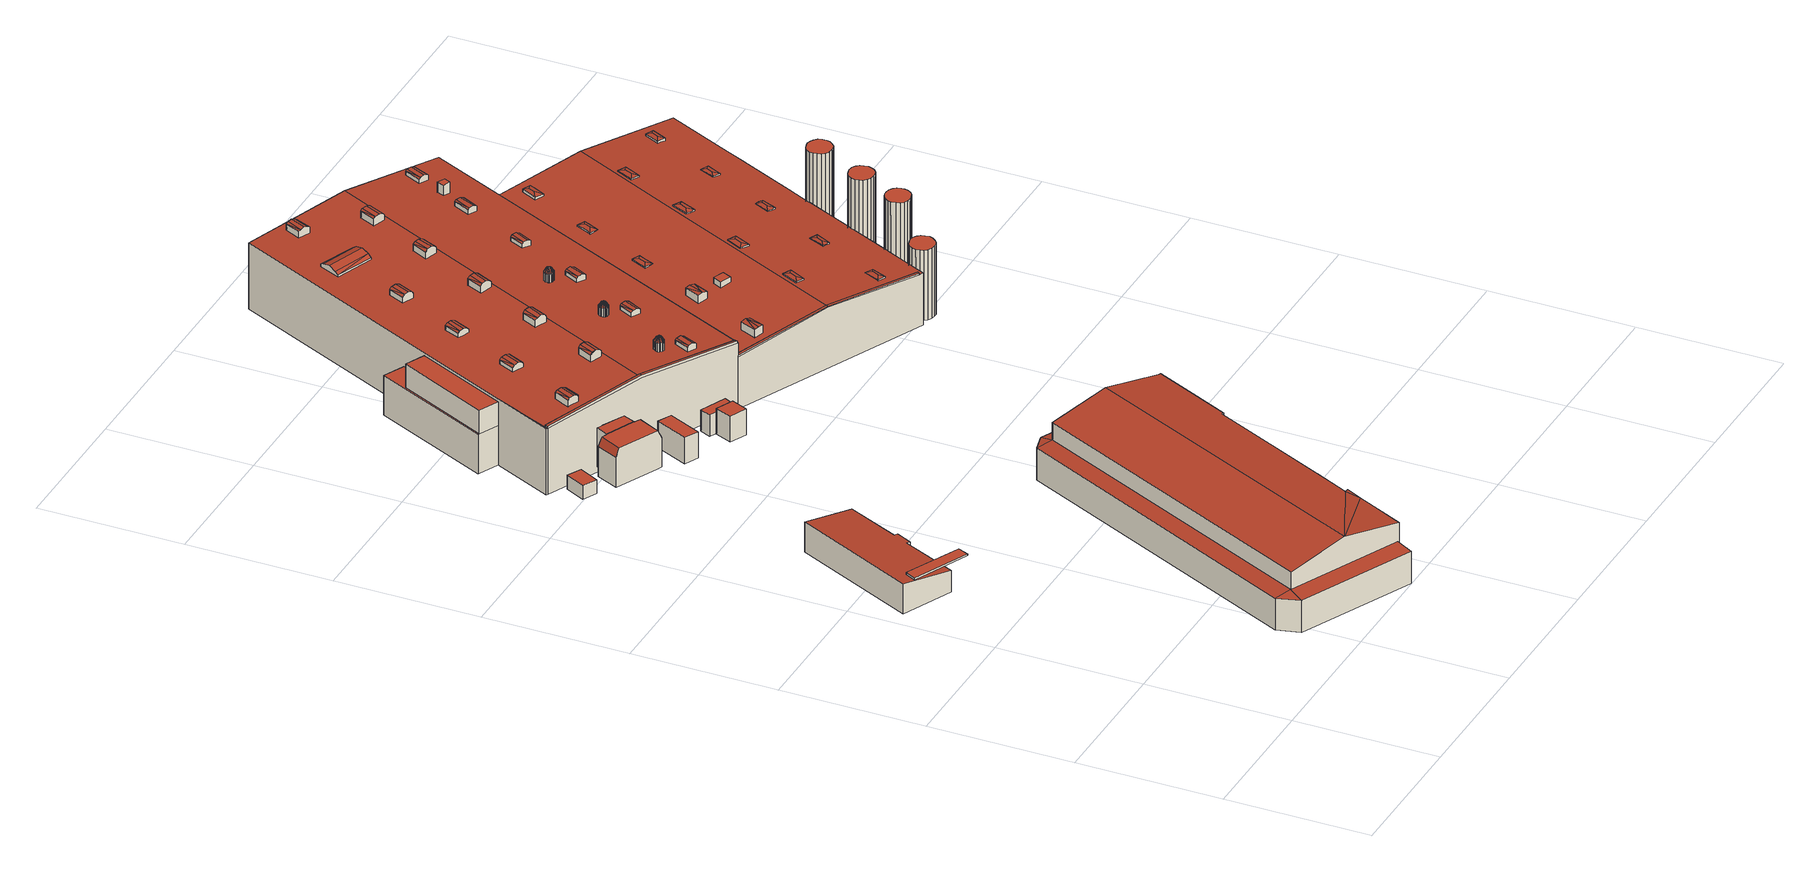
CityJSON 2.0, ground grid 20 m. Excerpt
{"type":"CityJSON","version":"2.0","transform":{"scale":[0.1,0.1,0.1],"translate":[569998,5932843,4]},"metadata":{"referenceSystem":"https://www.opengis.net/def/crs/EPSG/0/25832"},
"CityObjects":{
"building1":{"type":"Building","attributes":{"Grundfläche 2D":"144.706450","Grundhöhe NN":"5.446"},"children":["building1-1"],"geometry":[{"type":"Solid","lod":"3","boundaries":[[[[0,1,2,3,4,5,6,7,8]],[[9,10,3,2]],[[10,11,4,3]],[[11,12,5,4]],[[12,13,6,5]],[[13,14,7,6]],[[14,15,8,7]],[[15,16,0,8]],[[16,17,9,2,1,0]],[[11,10,9,17,16,15,14,13,12]]]],"semantics":{"surfaces":[{"type":"RoofSurface"},{"type":"WallSurface"},{"type":"GroundSurface"}],"values":[[0,1,1,1,1,1,1,1,1,2]]}}]},
"building1-1":{"type":"BuildingInstallation","parents":["building1"],"geometry":[{"type":"MultiSurface","lod":"3","boundaries":[[[18,19,20,21]],[[19,18,22,23]],[[20,19,23,24]],[[21,20,24,25]],[[18,21,25,22]],[[23,22,25,24]]],"semantics":{"surfaces":[{"type":"RoofSurface"},{"type":"WallSurface"},{"type":"OuterCeilingSurface"}],"values":[0,1,1,1,1,2]}}]},
"building2":{"type":"Building","attributes":{"Grundfläche 2D":"6.465278","Grundhöhe NN":"5.590"},"geometry":[{"type":"Solid","lod":"3","boundaries":[[[[26,27,28,29]],[[30,31,29,28]],[[31,32,26,29]],[[32,33,27,26]],[[33,30,28,27]],[[33,32,31,30]]]],"semantics":{"surfaces":[{"type":"RoofSurface"},{"type":"WallSurface"},{"type":"GroundSurface"}],"values":[[0,1,1,1,1,2]]}}]},
"building3":{"type":"Building","attributes":{"Grundfläche 2D":"966.899813","Grundhöhe NN":"4.862"},"geometry":[{"type":"Solid","lod":"3","boundaries":[[[[34,35,36,37]],[[38,36,35]],[[39,40,41]],[[41,40,38,35]],[[41,42,43,44,39]],[[45,46,47]],[[46,48,47]],[[49,50,45,47,51,52,53,54,55,56]],[[50,57,58,59,45]],[[60,46,45]],[[44,43,61,62]],[[39,44,62,63]],[[40,39,63,64]],[[38,40,64,65]],[[36,38,65,66]],[[37,36,66,67]],[[34,37,67,68]],[[69,70,53,52,51,47,71,72]],[[54,53,70,73]],[[56,55,54,73,74]],[[41,57,50,49,56,74,61,43,42]],[[57,41,35,58]],[[75,60,45,59,58,35,34,68]],[[76,48,46,60,75,77]],[[47,48,76,71]],[[72,71,76,77,75,68,67,66,65,64,63,62,61,74,73,70,69]]]],"semantics":{"surfaces":[{"type":"RoofSurface"},{"type":"WallSurface"},{"type":"GroundSurface"}],"values":[[0,0,0,0,0,0,0,0,0,0,1,1,1,1,1,1,1,1,1,1,1,1,1,1,1,2]]}}]},
"building4":{"type":"Building","attributes":{"Grundfläche 2D":"32.716103","Grundhöhe NN":"5.560"},"geometry":[{"type":"Solid","lod":"3","boundaries":[[[[78,79,80,81,82,83]],[[84,85,83,82]],[[78,86,87,79]],[[88,89,90,91]],[[82,81,92,93,84]],[[94,95,96,80,79,87]],[[85,84,93,97]],[[98,86,78,83,85,97,99]],[[87,86,98,94]],[[90,100,92,81,91]],[[91,81,80,88]],[[88,80,96,101,89]],[[90,89,101,100]],[[99,97,93,92,100,101,96,95,94,98]]]],"semantics":{"surfaces":[{"type":"RoofSurface"},{"type":"WallSurface"},{"type":"GroundSurface"}],"values":[[0,0,0,0,1,1,1,1,1,1,1,1,1,2]]}}]},
"building5":{"type":"Building","attributes":{"Grundfläche 2D":"10.598855","Grundhöhe NN":"4.778"},"geometry":[{"type":"Solid","lod":"3","boundaries":[[[[102,103,104,105]],[[106,107,105,104]],[[107,108,102,105]],[[108,109,103,102]],[[109,106,104,103]],[[109,108,107,106]]]],"semantics":{"surfaces":[{"type":"RoofSurface"},{"type":"WallSurface"},{"type":"GroundSurface"}],"values":[[0,1,1,1,1,2]]}}]},
"building6":{"type":"Building","attributes":{"Grundfläche 2D":"6.517908","Grundhöhe NN":"4.778"},"geometry":[{"type":"Solid","lod":"3","boundaries":[[[[110,111,112,113]],[[114,115,113,112]],[[115,116,110,113]],[[116,117,111,110]],[[117,114,112,111]],[[117,116,115,114]]]],"semantics":{"surfaces":[{"type":"RoofSurface"},{"type":"WallSurface"},{"type":"GroundSurface"}],"values":[[0,1,1,1,1,2]]}}]},
"building7":{"type":"Building","attributes":{"Grundfläche 2D":"6.485356","Grundhöhe NN":"4.778"},"geometry":[{"type":"Solid","lod":"3","boundaries":[[[[118,119,120,121]],[[119,118,122,123]],[[120,119,123,124]],[[121,120,124,125]],[[118,121,125,122]],[[123,122,125,124]]]],"semantics":{"surfaces":[{"type":"RoofSurface"},{"type":"WallSurface"},{"type":"GroundSurface"}],"values":[[0,1,1,1,1,2]]}}]},
"building8":{"type":"Building","attributes":{"Grundfläche 2D":"3225.415927","Grundhöhe NN":"4.778"},"children":["building8-1","building8-2","building8-3","building8-4","building8-5","building8-6","building8-7","building8-8","building8-9","building8-10","building8-11","building8-12","building8-13","building8-14","building8-15","building8-16","building8-17","building8-18","building8-19","building8-20","building8-21","building8-22","building8-23","building8-24","building8-25","building8-26","building8-27","building8-28","building8-29","building8-30","building8-31","building8-32","building8-33","building8-34","building8-35"],"geometry":[{"type":"Solid","lod":"3","boundaries":[[[[126,127,128,129]],[[130,126,129,131]],[[132,133,134,135,136,137,138,139,140,141,142,143,144,145,146,147,148,149,150,151,152,153,154,155,156]],[[140,139,157,158,141]],[[159,160,161,162,163,164]],[[165,166,162,161]],[[167,168,169]],[[170,169,168]],[[171,172,173,174]],[[169,170,173,172]],[[171,174,175]],[[171,175,176]],[[177,178,179]],[[180,181,179,178]],[[182,183,184,180,178,185,186]],[[187,188,189]],[[182,190,189,188,191,192,193,180,184,183],[194,195,196,197]],[[198,199,200,201]],[[202,203,204,205,206,207]],[[208,209,210,211,212,213,214,215,216,217,218,219,220,221,222,223,224,225,226,227,228]],[[229,230,231,232,233,234,235,236,237,238,239,240,241,242,243,244,245,246,247,248]],[[249,250,251,252,253,254,255,256,257,258,259,260,261,262,263,264,265,266,267,268]],[[269,270,271,272,273,274,275,276,277,278,279,280,281,282,283,284,285,286,287,288,289]],[[129,128,142,141,158,131]],[[290,291,143,127,126,130]],[[143,142,128,127]],[[191,188,159,164]],[[161,160,159,188,292,179,165]],[[179,181,166,165]],[[193,192,191,164,163,162,166,181,180]],[[173,170,168,197,196,175,174]],[[196,195,176,175]],[[167,169,172,171,176,195,194]],[[194,197,168,167]],[[206,205,201,200]],[[198,201,205,204]],[[204,293,199,198]],[[144,143,291,290,294,295]],[[145,144,295,296]],[[297,298,149,148,147,299]],[[152,151,300,301]],[[302,156,155,154,303,304]],[[305,306,307,308,309,310,138,137,136,135,134,133]],[[139,138,310,311]],[[157,139,311,312]],[[209,208,154,153]],[[228,313,303,154,208]],[[152,301,314,210,209,153]],[[211,210,314,315]],[[212,211,315,316]],[[213,212,316,317]],[[214,213,317,318]],[[215,214,318,319]],[[216,215,319,320]],[[217,216,320,321]],[[218,217,321,322]],[[219,218,322,323]],[[220,219,323,324]],[[221,220,324,325]],[[222,221,325,326]],[[223,222,326,327]],[[224,223,327,328]],[[329,226,225,224,328,330]],[[227,226,329,331]],[[228,227,331,313]],[[147,146,233,232,332,299]],[[232,231,333,332]],[[145,296,334,234,233,146]],[[235,234,334,335]],[[236,235,335,336]],[[237,236,336,337]],[[238,237,337,338]],[[239,238,338,339]],[[240,239,339,340]],[[241,240,340,341]],[[242,241,341,342]],[[243,242,342,343]],[[244,243,343,344]],[[245,244,344,345]],[[246,245,345,346]],[[247,246,346,347]],[[248,247,347,348]],[[229,248,348,349]],[[230,229,349,350]],[[231,230,350,333]],[[188,187,351,352]],[[294,290,130,177,179,292,188,352,353]],[[158,157,312,354,186,185,178,177,130,131]],[[190,182,186,354,355]],[[207,206,200,199,293,356,351,187,189,190,355,357]],[[257,256,358,300,151,150]],[[256,255,359,358]],[[149,298,360,258,257,150]],[[259,258,360,361]],[[260,259,361,362]],[[261,260,362,363]],[[262,261,363,364]],[[263,262,364,365]],[[264,263,365,366]],[[265,264,366,367]],[[266,265,367,368]],[[267,266,368,369]],[[268,267,369,370]],[[249,268,370,371]],[[250,249,371,372]],[[251,250,372,373]],[[252,251,373,374]],[[253,252,374,375]],[[254,253,375,376]],[[255,254,376,359]],[[270,269,377,305,133,132]],[[269,289,378,377]],[[156,302,379,271,270,132]],[[272,271,379,380]],[[273,272,380,381]],[[274,273,381,382]],[[383,276,275,274,382,384]],[[277,276,383,385]],[[278,277,385,386]],[[279,278,386,387]],[[280,279,387,388]],[[281,280,388,389]],[[282,281,389,390]],[[283,282,390,391]],[[284,283,391,392]],[[285,284,392,393]],[[286,285,393,394]],[[287,286,394,395]],[[288,287,395,396]],[[289,288,396,378]],[[202,207,357,397]],[[203,202,397,398]],[[356,293,204,203,398,399]],[[354,312,311,310,309,308,307,306,305,377,378,396,395,394,393,392,391,390,389,388,387,386,385,383,384,382,381,380,379,302,304,303,313,331,329,330,328,327,326,325,324,323,322,321,320,319,318,317,316,315,314,301,300,358,359,376,375,374,373,372,371,370,369,368,367,366,365,364,363,362,361,360,298,297,299,332,333,350,349,348,347,346,345,344,343,342,341,340,339,338,337,336,335,334,296,295,294,353,352,351,356,399,398,397,357,355]]]],"semantics":{"surfaces":[{"type":"RoofSurface"},{"type":"WallSurface"},{"type":"GroundSurface"}],"values":[[0,0,0,0,0,0,0,0,0,0,0,0,0,0,0,0,0,0,0,0,0,0,0,1,1,1,1,1,1,1,1,1,1,1,1,1,1,1,1,1,1,1,1,1,1,1,1,1,1,1,1,1,1,1,1,1,1,1,1,1,1,1,1,1,1,1,1,1,1,1,1,1,1,1,1,1,1,1,1,1,1,1,1,1,1,1,1,1,1,1,1,1,1,1,1,1,1,1,1,1,1,1,1,1,1,1,1,1,1,1,1,1,1,1,1,1,1,1,1,1,1,1,1,1,1,1,1,1,1,1,1,1,1,2]]}}]},
"building8-1":{"type":"BuildingInstallation","parents":["building8"],"geometry":[{"type":"MultiSurface","lod":"3","boundaries":[[[400,401,402,403]],[[400,403,404]],[[405,402,401]],[[405,404,403,402]],[[406,407,401,400]],[[407,408,405,401]],[[408,409,404,405]],[[409,406,400,404]]],"semantics":{"surfaces":[{"type":"RoofSurface"},{"type":"WallSurface"}],"values":[0,0,0,0,1,1,1,1]}}]},
"building8-2":{"type":"BuildingInstallation","parents":["building8"],"geometry":[{"type":"MultiSurface","lod":"3","boundaries":[[[410,411,412]],[[413,411,410]],[[414,410,415]],[[413,410,414]],[[416,417,412,411]],[[412,417,418,415,410]],[[418,419,414,415]],[[414,419,416,411,413]]],"semantics":{"surfaces":[{"type":"RoofSurface"},{"type":"WallSurface"}],"values":[0,0,0,0,1,1,1,1]}}]},
"building8-3":{"type":"BuildingInstallation","parents":["building8"],"geometry":[{"type":"MultiSurface","lod":"3","boundaries":[[[420,421,422,423]],[[421,424,425,422]],[[426,425,424]],[[426,423,422,425]],[[427,428,424,421]],[[428,429,426,424]],[[429,430,423,426]],[[430,431,427,421,420,423]]],"semantics":{"surfaces":[{"type":"RoofSurface"},{"type":"WallSurface"}],"values":[0,0,0,0,1,1,1,1]}}]},
"building8-4":{"type":"BuildingInstallation","parents":["building8"],"geometry":[{"type":"MultiSurface","lod":"3","boundaries":[[[432,433,434,435]],[[435,434,436,437]],[[432,435,437,438]],[[438,439,433,432]],[[439,436,434,433]]],"semantics":{"surfaces":[{"type":"RoofSurface"},{"type":"WallSurface"}],"values":[0,1,1,1,1]}}]},
"building8-5":{"type":"BuildingInstallation","parents":["building8"],"geometry":[{"type":"MultiSurface","lod":"3","boundaries":[[[440,441,442]],[[443,444,445,446,441,440]],[[447,446,445]],[[448,442,441,446,447]],[[449,450,440,442]],[[451,452,445,444,443,440,450,453]],[[452,454,447,445]],[[447,454,449,442,448]]],"semantics":{"surfaces":[{"type":"RoofSurface"},{"type":"WallSurface"}],"values":[0,0,0,0,1,1,1,1]}}]},
"building8-6":{"type":"BuildingInstallation","parents":["building8"],"geometry":[{"type":"MultiSurface","lod":"3","boundaries":[[[455,456,457,458]],[[455,458,459]],[[460,461,457,456]],[[461,459,458,457]],[[462,463,456,455]],[[463,464,465,461,460,456]],[[466,459,461,465]],[[466,462,455,459]]],"semantics":{"surfaces":[{"type":"RoofSurface"},{"type":"WallSurface"}],"values":[0,0,0,0,1,1,1,1]}}]},
"building8-7":{"type":"BuildingInstallation","parents":["building8"],"geometry":[{"type":"MultiSurface","lod":"3","boundaries":[[[467,468,469]],[[470,471,469,472]],[[473,470,472,474]],[[469,471,467]],[[469,468,475,476,474,472]],[[473,474,476,477]],[[470,473,477,478,467,471]],[[468,467,478,475]]],"semantics":{"surfaces":[{"type":"RoofSurface"},{"type":"WallSurface"}],"values":[0,0,0,0,1,1,1,1]}}]},
"building8-8":{"type":"BuildingInstallation","parents":["building8"],"geometry":[{"type":"MultiSurface","lod":"3","boundaries":[[[479,480,481]],[[482,483,484,485]],[[481,482,485,486]],[[481,486,479]],[[481,480,487,488,483,482]],[[488,489,484,483]],[[485,484,489,490,479,486]],[[490,487,480,479]]],"semantics":{"surfaces":[{"type":"RoofSurface"},{"type":"WallSurface"}],"values":[0,0,0,0,1,1,1,1]}}]},
"building8-9":{"type":"BuildingInstallation","parents":["building8"],"geometry":[{"type":"MultiSurface","lod":"3","boundaries":[[[491,492,493,494,495,496,497,498,499,500,501,502,503,504,505,506,507,508]],[[509,510,511,512]],[[510,513,514,511]],[[515,509,512,516]],[[517,515,516,518]],[[519,517,518,520]],[[521,519,520,522]],[[523,521,522,524]],[[523,524,525]],[[526,523,525,527]],[[528,526,527,529]],[[530,528,529,531]],[[532,530,531,533]],[[532,533,534]],[[535,532,534,536]],[[537,535,536,538]],[[539,537,538,540]],[[541,539,540,542]],[[543,541,542,544]],[[545,543,544,546]],[[513,545,546,514]],[[510,509,496,495]],[[494,513,510,495]],[[515,497,496,509]],[[498,517,519,499]],[[515,517,498,497]],[[501,523,526,502]],[[503,502,526,528]],[[537,539,508,507]],[[541,491,508,539]],[[506,535,537,507]],[[532,535,506,505]],[[543,545,493,492]],[[492,491,541,543]],[[493,545,513,494]],[[519,521,500,499]],[[521,523,501,500]],[[530,532,505,504]],[[503,528,530,504]],[[547,548,512,511]],[[549,547,511,514]],[[548,550,516,512]],[[550,551,518,516]],[[551,552,520,518]],[[552,553,522,520]],[[553,554,524,522]],[[525,524,554,555]],[[555,556,527,525]],[[556,557,529,527]],[[557,558,531,529]],[[558,559,533,531]],[[559,560,534,533]],[[560,561,536,534]],[[561,562,538,536]],[[562,563,540,538]],[[563,564,542,540]],[[564,565,544,542]],[[546,544,565,566]],[[566,549,514,546]]],"semantics":{"surfaces":[{"type":"RoofSurface"},{"type":"WallSurface"}],"values":[0,0,0,0,0,0,0,0,0,0,0,0,0,0,0,0,0,0,0,0,0,1,1,1,1,1,1,1,1,1,1,1,1,1,1,1,1,1,1,1,1,1,1,1,1,1,1,1,1,1,1,1,1,1,1,1,1,1,1]}}]},
"building8-10":{"type":"BuildingInstallation","parents":["building8"],"geometry":[{"type":"MultiSurface","lod":"3","boundaries":[[[567,568,569]],[[570,571,572,573]],[[574,575,572,571]],[[567,576,568]],[[575,574,576,567]],[[569,577,578,579,580,573,572,575,567]],[[580,581,570,573]],[[581,582,583,568,576,574,571,570]],[[569,568,583,577]]],"semantics":{"surfaces":[{"type":"RoofSurface"},{"type":"WallSurface"}],"values":[0,0,0,0,0,1,1,1,1]}}]},
"building8-11":{"type":"BuildingInstallation","parents":["building8"],"geometry":[{"type":"MultiSurface","lod":"3","boundaries":[[[584,585,586,587,588,589,590,591,592,593,594,595,596,597,598,599,600,601,602]],[[603,604,605,606]],[[604,607,608,605]],[[609,603,606,610]],[[611,609,610,612]],[[613,611,612,614]],[[615,613,614,616]],[[617,615,616,618]],[[619,617,618,620]],[[619,620,621]],[[622,619,621,623]],[[624,622,623,625]],[[626,624,625,627]],[[628,626,627,629]],[[630,628,629,631]],[[632,630,631,633]],[[634,632,633,635]],[[636,634,635,637]],[[638,636,637,639]],[[640,638,639,641]],[[607,640,641,608]],[[624,626,597,596]],[[595,622,624,596]],[[598,597,626,628]],[[600,599,630,632]],[[630,599,598,628]],[[603,609,589,588]],[[611,590,589,609]],[[590,611,613,591]],[[588,587,604,603]],[[586,607,604,587]],[[619,622,595,594]],[[617,619,594,593]],[[592,615,617,593]],[[613,615,592,591]],[[638,640,585,584]],[[586,585,640,607]],[[602,636,638,584]],[[632,634,601,600]],[[602,601,634,636]],[[606,605,642,643]],[[605,608,644,642]],[[610,606,643,645]],[[612,610,645,646]],[[614,612,646,647]],[[616,614,647,648]],[[618,616,648,649]],[[620,618,649,650]],[[621,620,650,651]],[[623,621,651,652]],[[625,623,652,653]],[[627,625,653,654]],[[629,627,654,655]],[[631,629,655,656]],[[633,631,656,657]],[[635,633,657,658]],[[637,635,658,659]],[[639,637,659,660]],[[641,639,660,661]],[[608,641,661,644]]],"semantics":{"surfaces":[{"type":"RoofSurface"},{"type":"WallSurface"}],"values":[0,0,0,0,0,0,0,0,0,0,0,0,0,0,0,0,0,0,0,0,0,1,1,1,1,1,1,1,1,1,1,1,1,1,1,1,1,1,1,1,1,1,1,1,1,1,1,1,1,1,1,1,1,1,1,1,1,1,1,1]}}]},
"building8-12":{"type":"BuildingInstallation","parents":["building8"],"geometry":[{"type":"MultiSurface","lod":"3","boundaries":[[[662,663,664]],[[665,666,667,668]],[[669,665,668,670]],[[662,671,663]],[[662,667,666,671]],[[672,673,674,675,670,668,667,662,664]],[[669,670,675,676]],[[676,677,678,663,671,666,665,669]],[[664,663,678,672]]],"semantics":{"surfaces":[{"type":"RoofSurface"},{"type":"WallSurface"}],"values":[0,0,0,0,0,1,1,1,1]}}]},
"building8-13":{"type":"BuildingInstallation","parents":["building8"],"geometry":[{"type":"MultiSurface","lod":"3","boundaries":[[[679,680,681]],[[682,683,684,685]],[[681,684,683,686]],[[681,686,679]],[[681,680,687,688,685,684]],[[688,689,682,685]],[[683,682,689,690,679,686]],[[690,687,680,679]]],"semantics":{"surfaces":[{"type":"RoofSurface"},{"type":"WallSurface"}],"values":[0,0,0,0,1,1,1,1]}}]},
"building8-14":{"type":"BuildingInstallation","parents":["building8"],"geometry":[{"type":"MultiSurface","lod":"3","boundaries":[[[691,692,693]],[[694,695,696,697]],[[698,699,696,695]],[[691,700,692]],[[691,699,698,700]],[[699,691,693,701,702,697,696]],[[702,703,694,697]],[[703,704,705,692,700,698,695,694]],[[705,701,693,692]]],"semantics":{"surfaces":[{"type":"RoofSurface"},{"type":"WallSurface"}],"values":[0,0,0,0,0,1,1,1,1]}}]},
"building8-15":{"type":"BuildingInstallation","parents":["building8"],"geometry":[{"type":"MultiSurface","lod":"3","boundaries":[[[706,707,708]],[[709,710,711,712]],[[708,711,710,713]],[[708,713,706]],[[714,715,716,712,711,708,707]],[[716,717,709,712]],[[710,709,717,718,706,713]],[[718,714,707,706]]],"semantics":{"surfaces":[{"type":"RoofSurface"},{"type":"WallSurface"}],"values":[0,0,0,0,1,1,1,1]}}]},
"building8-16":{"type":"BuildingInstallation","parents":["building8"],"geometry":[{"type":"MultiSurface","lod":"3","boundaries":[[[719,720,721]],[[722,723,724,725]],[[726,727,724,723]],[[721,728,719]],[[721,727,726,728]],[[729,730,731,725,724,727,721,720]],[[722,725,731,732]],[[732,733,734,719,728,726,723,722]],[[720,719,734,729]]],"semantics":{"surfaces":[{"type":"RoofSurface"},{"type":"WallSurface"}],"values":[0,0,0,0,0,1,1,1,1]}}]},
"building8-17":{"type":"BuildingInstallation","parents":["building8"],"geometry":[{"type":"MultiSurface","lod":"3","boundaries":[[[735,736,737]],[[735,738,736]],[[735,737,739]],[[740,741,742,743]],[[739,742,741,744]],[[735,739,744,745]],[[735,745,738]],[[737,736,746,747,748,743,742,739]],[[740,743,748,749]],[[749,750,751,752,738,745,744,741,740]],[[736,738,752,746]]],"semantics":{"surfaces":[{"type":"RoofSurface"},{"type":"WallSurface"}],"values":[0,0,0,0,0,0,0,1,1,1,1]}}]},
"building8-18":{"type":"BuildingInstallation","parents":["building8"],"geometry":[{"type":"MultiSurface","lod":"3","boundaries":[[[753,754,755,756,757,758,759,760,761,762,763,764,765,766,767,768,769,770,771]],[[772,773,774,775]],[[773,776,777,774]],[[778,772,775,779]],[[780,778,779,781]],[[782,780,781,783]],[[784,782,783,785]],[[786,784,785,787]],[[788,786,787,789]],[[790,788,789,791]],[[792,790,791,793]],[[794,792,793,795]],[[796,794,795,797]],[[798,796,797,799]],[[800,798,799,801]],[[802,800,801,803]],[[804,802,803,805]],[[806,804,805,807]],[[808,806,807,809]],[[808,809,810]],[[776,808,810,777]],[[806,808,758,757]],[[758,808,776,759]],[[756,804,806,757]],[[756,755,802,804]],[[782,784,765,764]],[[786,766,765,784]],[[764,763,780,782]],[[778,780,763,762]],[[772,778,762,761]],[[760,759,776,773]],[[773,772,761,760]],[[767,766,786,788]],[[767,788,790,768]],[[768,790,792,769]],[[794,796,771,770]],[[792,794,770,769]],[[800,802,755,754]],[[798,800,754,753]],[[771,796,798,753]],[[775,774,811,812]],[[774,777,813,811]],[[779,775,812,814]],[[781,779,814,815]],[[783,781,815,816]],[[785,783,816,817]],[[787,785,817,818]],[[789,787,818,819]],[[791,789,819,820]],[[793,791,820,821]],[[795,793,821,822]],[[797,795,822,823]],[[799,797,823,824]],[[801,799,824,825]],[[803,801,825,826]],[[805,803,826,827]],[[807,805,827,828]],[[809,807,828,829]],[[810,809,829,830]],[[777,810,830,813]]],"semantics":{"surfaces":[{"type":"RoofSurface"},{"type":"WallSurface"}],"values":[0,0,0,0,0,0,0,0,0,0,0,0,0,0,0,0,0,0,0,0,0,1,1,1,1,1,1,1,1,1,1,1,1,1,1,1,1,1,1,1,1,1,1,1,1,1,1,1,1,1,1,1,1,1,1,1,1,1,1,1]}}]},
"building8-19":{"type":"BuildingInstallation","parents":["building8"],"geometry":[{"type":"MultiSurface","lod":"3","boundaries":[[[831,832,833]],[[834,835,836,837]],[[838,839,836,835]],[[831,840,832]],[[831,839,838,840]],[[839,831,833,841,842,837,836]],[[842,843,834,837]],[[843,844,845,832,840,838,835,834]],[[845,841,833,832]]],"semantics":{"surfaces":[{"type":"RoofSurface"},{"type":"WallSurface"}],"values":[0,0,0,0,0,1,1,1,1]}}]},
"building8-20":{"type":"BuildingInstallation","parents":["building8"],"geometry":[{"type":"MultiSurface","lod":"3","boundaries":[[[846,847,848]],[[849,850,851,852]],[[853,854,851,850]],[[848,855,846]],[[848,854,853,855]],[[856,857,858,852,851,854,848,847]],[[849,852,858,859]],[[859,860,861,846,855,853,850,849]],[[847,846,861,856]]],"semantics":{"surfaces":[{"type":"RoofSurface"},{"type":"WallSurface"}],"values":[0,0,0,0,0,1,1,1,1]}}]},
"building8-21":{"type":"BuildingInstallation","parents":["building8"],"geometry":[{"type":"MultiSurface","lod":"3","boundaries":[[[862,863,864]],[[865,866,867,868]],[[862,865,868,869]],[[862,869,863]],[[862,864,870,871,866,865]],[[867,866,871,872]],[[868,867,872,873,863,869]],[[864,863,873,870]]],"semantics":{"surfaces":[{"type":"RoofSurface"},{"type":"WallSurface"}],"values":[0,0,0,0,1,1,1,1]}}]},
"building8-22":{"type":"BuildingInstallation","parents":["building8"],"geometry":[{"type":"MultiSurface","lod":"3","boundaries":[[[874,875,876]],[[877,878,879,880]],[[881,882,879,878]],[[874,883,875]],[[874,882,881,883]],[[882,874,876,884,885,880,879]],[[877,880,885,886]],[[886,887,888,875,883,881,878,877]],[[876,875,888,884]]],"semantics":{"surfaces":[{"type":"RoofSurface"},{"type":"WallSurface"}],"values":[0,0,0,0,0,1,1,1,1]}}]},
"building8-23":{"type":"BuildingInstallation","parents":["building8"],"geometry":[{"type":"MultiSurface","lod":"3","boundaries":[[[889,890,891,892]],[[893,894,895,896]],[[889,897,890]],[[892,895,894,897,889]],[[898,896,895,892,891,899,900]],[[898,901,893,896]],[[894,893,901,902,890,897]],[[891,890,902,899]]],"semantics":{"surfaces":[{"type":"RoofSurface"},{"type":"WallSurface"}],"values":[0,0,0,0,1,1,1,1]}}]},
"building8-24":{"type":"BuildingInstallation","parents":["building8"],"geometry":[{"type":"MultiSurface","lod":"3","boundaries":[[[903,904,905]],[[906,907,908,909,910]],[[911,912,909,908]],[[904,903,913,914]],[[912,911,913,903]],[[915,916,917,910,909,912,903,905]],[[917,918,919,907,906,910]],[[919,920,921,914,913,911,908,907]],[[905,904,914,921,915]]],"semantics":{"surfaces":[{"type":"RoofSurface"},{"type":"WallSurface"}],"values":[0,0,0,0,0,1,1,1,1]}}]},
"building8-25":{"type":"BuildingInstallation","parents":["building8"],"geometry":[{"type":"MultiSurface","lod":"3","boundaries":[[[922,923,924]],[[925,926,927,928]],[[929,927,926,930]],[[922,929,930,931]],[[922,931,923]],[[932,933,934,928,927,929,922,924]],[[925,928,934,935]],[[935,936,937,923,931,930,926,925]],[[937,932,924,923]]],"semantics":{"surfaces":[{"type":"RoofSurface"},{"type":"WallSurface"}],"values":[0,0,0,0,0,1,1,1,1]}}]},
"building8-26":{"type":"BuildingInstallation","parents":["building8"],"geometry":[{"type":"MultiSurface","lod":"3","boundaries":[[[938,939,940,941]],[[941,940,942,943]],[[938,941,943,944]],[[939,938,944,945]],[[940,939,945,942]]],"semantics":{"surfaces":[{"type":"RoofSurface"},{"type":"WallSurface"}],"values":[0,1,1,1,1]}}]},
"building8-27":{"type":"BuildingInstallation","parents":["building8"],"geometry":[{"type":"MultiSurface","lod":"3","boundaries":[[[946,947,948]],[[949,950,951,947,946]],[[952,951,950]],[[953,948,947,951,952]],[[954,955,946,948]],[[946,955,956,950,949]],[[956,957,952,950]],[[957,958,954,948,953,952]]],"semantics":{"surfaces":[{"type":"RoofSurface"},{"type":"WallSurface"}],"values":[0,0,0,0,1,1,1,1]}}]},
"building8-28":{"type":"BuildingInstallation","parents":["building8"],"geometry":[{"type":"MultiSurface","lod":"3","boundaries":[[[959,960,961]],[[962,963,964,960,959]],[[965,964,963]],[[966,961,960,964,965]],[[967,968,959,961]],[[959,968,969,963,962]],[[969,970,965,963]],[[965,970,967,961,966]]],"semantics":{"surfaces":[{"type":"RoofSurface"},{"type":"WallSurface"}],"values":[0,0,0,0,1,1,1,1]}}]},
"building8-29":{"type":"BuildingInstallation","parents":["building8"],"geometry":[{"type":"MultiSurface","lod":"3","boundaries":[[[971,972,973,974]],[[975,974,973,976]],[[972,977,976,973]],[[975,976,977]],[[978,979,980,972,971,974]],[[977,972,980,981]],[[981,982,975,977]],[[974,975,982,978]]],"semantics":{"surfaces":[{"type":"RoofSurface"},{"type":"WallSurface"}],"values":[0,0,0,0,1,1,1,1]}}]},
"building8-30":{"type":"BuildingInstallation","parents":["building8"],"geometry":[{"type":"MultiSurface","lod":"3","boundaries":[[[983,984,985]],[[983,985,986]],[[983,986,987]],[[983,987,988]],[[985,984,989,990]],[[985,990,991,987,986]],[[988,987,991,992]],[[988,992,989,984,983]]],"semantics":{"surfaces":[{"type":"RoofSurface"},{"type":"WallSurface"}],"values":[0,0,0,0,1,1,1,1]}}]},
"building8-31":{"type":"BuildingInstallation","parents":["building8"],"geometry":[{"type":"MultiSurface","lod":"3","boundaries":[[[993,994,995,996]],[[993,996,997]],[[998,999,995,994]],[[999,997,996,995]],[[1000,1001,994,993]],[[1001,1002,1003,999,998,994]],[[1003,1004,997,999]],[[1004,1000,993,997]]],"semantics":{"surfaces":[{"type":"RoofSurface"},{"type":"WallSurface"}],"values":[0,0,0,0,1,1,1,1]}}]},
"building8-32":{"type":"BuildingInstallation","parents":["building8"],"geometry":[{"type":"MultiSurface","lod":"3","boundaries":[[[1005,1006,1007]],[[1005,1008,1009,1010,1006]],[[1011,1010,1009]],[[1011,1007,1006,1010]],[[1012,1013,1005,1007]],[[1013,1014,1015,1009,1008,1005]],[[1015,1016,1011,1009]],[[1016,1012,1007,1011]]],"semantics":{"surfaces":[{"type":"RoofSurface"},{"type":"WallSurface"}],"values":[0,0,0,0,1,1,1,1]}}]},
"building8-33":{"type":"BuildingInstallation","parents":["building8"],"geometry":[{"type":"MultiSurface","lod":"3","boundaries":[[[1017,1018,1019]],[[1020,1019,1018,1021]],[[1017,1022,1021,1018]],[[1020,1021,1022]],[[1023,1024,1017,1019]],[[1024,1025,1022,1017]],[[1025,1026,1020,1022]],[[1026,1023,1019,1020]]],"semantics":{"surfaces":[{"type":"RoofSurface"},{"type":"WallSurface"}],"values":[0,0,0,0,1,1,1,1]}}]},
"building8-34":{"type":"BuildingInstallation","parents":["building8"],"geometry":[{"type":"MultiSurface","lod":"3","boundaries":[[[1027,1028,1029,1030]],[[1031,1030,1029,1032]],[[1028,1033,1032,1029]],[[1034,1031,1032,1033]],[[1035,1036,1037,1028,1027,1030]],[[1037,1038,1033,1028]],[[1038,1039,1040,1031,1034,1033]],[[1040,1035,1030,1031]]],"semantics":{"surfaces":[{"type":"RoofSurface"},{"type":"WallSurface"}],"values":[0,0,0,0,1,1,1,1]}}]},
"building8-35":{"type":"BuildingInstallation","parents":["building8"],"geometry":[{"type":"MultiSurface","lod":"3","boundaries":[[[1041,1042,1043,1044]],[[1042,1045,1046,1043]],[[1047,1046,1045]],[[1047,1044,1043,1046]],[[1048,1049,1050,1042,1041,1044]],[[1050,1051,1045,1042]],[[1052,1047,1045,1051]],[[1052,1048,1044,1047]]],"semantics":{"surfaces":[{"type":"RoofSurface"},{"type":"WallSurface"}],"values":[0,0,0,0,1,1,1,1]}}]}
},
"vertices":[
[95,701,57],[76,661,57],[16,531,57],[86,499,45],[121,576,45],[126,573,44],[137,595,44],[131,597,45],[164,669,45],[16,531,14],[86,499,14],[121,576,14],[126,573,14],[137,595,14],[131,597,14],[164,669,14],[95,701,14],[76,661,14],
[88,478,73],[95,493,73],[17,528,74],[10,513,74],[88,478,71],[95,493,71],[17,528,71],[10,513,71],
[107,987,36],[121,1014,36],[102,1024,36],[88,997,36],[102,1024,16],[88,997,16],[107,987,16],[121,1014,16],
[358,23,58],[202,95,58],[189,74,55],[348,0,55],[180,106,55],[396,522,55],[372,516,55],[393,505,58],[471,469,58],[548,433,58],[555,448,55],[281,59,99],[392,89,84],[399,113,83],[403,111,84],[548,433,83],[471,469,99],[422,161,83],[423,163,83],[498,325,83],[501,324,83],[526,377,83],[551,432,83],[393,505,83],[202,95,83],[203,95,83],[360,22,84],[548,433,9],[555,448,9],[396,522,9],[372,516,9],[180,106,9],[189,74,9],[348,0,9],[358,23,9],[423,163,9],[498,325,9],[399,113,9],[422,161,9],[501,324,9],[551,432,9],[360,22,9],[403,111,9],[392,89,9],
[190,943,71],[205,973,71],[196,978,71],[156,996,71],[149,999,71],[135,969,71],[144,1002,59],[130,971,59],[196,940,59],[210,971,59],[196,978,72],[203,994,72],[164,1013,72],[156,996,72],[156,996,16],[144,1002,16],[210,971,16],[205,973,16],[196,978,16],[130,971,16],[196,940,16],[190,943,16],[164,1013,16],[203,994,16],
[266,960,46],[247,969,46],[226,923,46],[245,914,46],[226,923,8],[245,914,8],[266,960,8],[247,969,8],
[329,906,45],[305,917,45],[295,894,45],[319,883,45],[295,894,8],[319,883,8],[329,906,8],[305,917,8],
[332,906,39],[339,921,39],[303,937,39],[296,922,39],[332,906,8],[339,921,8],[303,937,8],[296,922,8],
[501,857,97],[634,796,85],[636,799,85],[503,860,97],[369,917,85],[371,921,85],[729,988,83],[730,990,83],[746,1024,83],[778,1094,83],[781,1099,83],[794,1129,83],[836,1221,83],[700,1283,96],[618,1107,96],[503,860,96],[636,799,83],[634,796,83],[640,793,83],[648,811,83],[649,812,83],[650,814,83],[651,817,83],[667,852,83],[668,854,83],[669,856,83],[695,913,83],[696,916,83],[699,921,83],[713,952,83],[729,987,83],[566,1347,83],[371,921,83],[92,1046,106],[203,994,117],[229,982,119],[230,986,119],[169,1015,113],[94,1050,106],[368,918,106],[369,922,106],[358,1431,112],[311,1453,109],[356,1426,116],[309,1448,112],[347,1406,116],[352,1416,119],[304,1438,115],[299,1428,112],[297,1423,109],[345,1401,112],[369,917,103],[371,921,103],[368,918,103],[230,986,116],[369,922,104],[467,1493,116],[346,1234,116],[258,1045,116],[566,1347,103],[604,1430,103],[90,1047,103],[92,1046,103],[128,1129,103],[327,1558,103],[94,1050,103],[162,1018,110],[169,1015,111],[358,1431,110],[345,1401,110],[297,1423,106],[311,1453,106],[101,1142,99],[128,1129,99],[187,1256,99],[160,1269,99],[174,1305,65],[99,1143,65],[101,1142,65],[160,1269,65],[187,1256,65],[203,1291,65],[699,921,156],[696,916,156],[695,911,156],[695,906,156],[697,901,156],[701,897,156],[705,894,156],[710,893,156],[716,893,156],[721,895,156],[725,899,156],[727,903,156],[729,908,156],[728,914,156],[726,919,156],[723,923,156],[718,926,156],[716,926,156],[713,927,156],[708,926,156],[703,924,156],[666,823,109],[661,822,109],[656,820,109],[652,817,109],[649,812,109],[648,807,109],[648,802,109],[650,797,109],[653,793,109],[658,790,109],[663,789,109],[668,789,109],[673,791,109],[677,795,109],[680,799,109],[682,804,109],[681,810,109],[679,815,109],[676,819,109],[671,822,109],[700,851,156],[698,856,156],[695,860,156],[690,863,156],[685,864,156],[680,864,156],[675,862,156],[671,858,156],[668,854,156],[666,849,156],[667,843,156],[669,838,156],[672,834,156],[677,831,156],[682,830,156],[687,831,156],[692,833,156],[696,836,156],[699,841,156],[700,846,156],[732,993,156],[729,988,156],[728,983,156],[729,978,156],[731,973,156],[734,969,156],[738,966,156],[739,966,156],[744,965,156],[749,965,156],[754,967,156],[758,971,156],[761,975,156],[762,980,156],[762,986,156],[760,991,156],[756,995,156],[752,997,156],[747,999,156],[741,998,156],[736,996,156],[369,917,83],[501,857,96],[229,982,116],[128,1129,65],[369,917,8],[640,793,8],[648,811,8],[651,817,8],[667,852,8],[650,814,8],[669,856,8],[695,913,8],[729,987,8],[699,921,8],[713,952,8],[730,990,8],[746,1024,8],[778,1094,8],[781,1099,8],[794,1129,8],[836,1221,8],[700,1283,8],[566,1347,8],[703,924,8],[695,911,8],[695,906,8],[697,901,8],[701,897,8],[705,894,8],[710,893,8],[716,893,8],[721,895,8],[725,899,8],[727,903,8],[729,908,8],[728,914,8],[726,919,8],[723,923,8],[718,926,8],[713,927,8],[716,926,8],[708,926,8],[652,817,8],[656,820,8],[648,807,8],[648,802,8],[650,797,8],[653,793,8],[658,790,8],[663,789,8],[668,789,8],[673,791,8],[677,795,8],[680,799,8],[682,804,8],[681,810,8],[679,815,8],[676,819,8],[671,822,8],[666,823,8],[661,822,8],[90,1047,8],[92,1046,8],[368,918,8],[604,1430,8],[327,1558,8],[128,1129,8],[203,1291,8],[671,858,8],[675,862,8],[666,849,8],[667,843,8],[669,838,8],[672,834,8],[677,831,8],[682,830,8],[687,831,8],[692,833,8],[696,836,8],[699,841,8],[700,846,8],[700,851,8],[698,856,8],[695,860,8],[690,863,8],[685,864,8],[680,864,8],[732,993,8],[736,996,8],[728,983,8],[729,978,8],[731,973,8],[734,969,8],[739,966,8],[738,966,8],[744,965,8],[749,965,8],[754,967,8],[758,971,8],[761,975,8],[762,980,8],[762,986,8],[760,991,8],[756,995,8],[752,997,8],[747,999,8],[741,998,8],[174,1305,8],[99,1143,8],[101,1142,8],
[546,939,97],[535,916,97],[544,921,99],[548,930,99],[558,934,97],[547,911,97],[546,939,96],[535,916,96],[547,911,95],[558,934,95],
[462,1008,99],[466,1033,97],[455,1011,98],[472,1030,99],[479,1027,97],[468,1005,98],[466,1033,86],[455,1011,86],[468,1005,88],[479,1027,88],
[682,1220,97],[677,1222,97],[679,1213,99],[689,1217,97],[666,1199,97],[675,1203,99],[678,1194,97],[677,1222,96],[666,1199,96],[678,1194,95],[689,1217,95],[682,1220,95],
[515,1005,99],[500,1011,99],[494,999,99],[509,992,99],[494,999,90],[509,992,92],[515,1005,92],[500,1011,90],
[599,1286,91],[596,1297,93],[587,1292,91],[603,1294,91],[607,1303,91],[610,1309,91],[600,1306,93],[598,1314,91],[591,1299,91],[587,1292,87],[599,1286,88],[607,1303,88],[610,1309,88],[603,1294,88],[598,1314,87],
[633,1128,97],[623,1105,97],[631,1109,99],[636,1119,99],[645,1122,97],[628,1102,97],[635,1099,97],[633,1128,96],[623,1105,96],[628,1102,95],[635,1099,95],[645,1122,95],
[326,982,115],[316,961,115],[318,960,117],[333,978,118],[328,981,117],[324,958,118],[338,976,115],[329,955,115],[316,961,109],[329,955,108],[338,976,108],[326,982,109],
[541,1445,115],[530,1422,115],[532,1421,117],[538,1419,118],[544,1416,115],[554,1439,115],[548,1441,118],[543,1444,117],[530,1422,109],[544,1416,108],[554,1439,108],[541,1445,109],
[305,991,124],[306,991,124],[306,992,124],[307,993,124],[307,994,124],[307,995,124],[306,996,124],[305,996,124],[304,997,124],[303,997,124],[302,996,124],[301,995,124],[301,994,124],[301,993,124],[301,992,124],[302,991,124],[303,991,124],[304,991,124],[307,995,129],[307,994,129],[310,994,124],[310,996,124],[307,993,129],[310,992,124],[306,996,129],[309,998,124],[305,996,129],[307,999,124],[304,997,129],[305,1000,124],[303,997,129],[303,1000,124],[302,996,129],[301,1000,124],[300,999,124],[301,995,129],[298,997,124],[301,994,129],[297,995,124],[301,993,129],[297,993,124],[301,992,129],[298,991,124],[299,990,124],[302,991,129],[300,988,124],[303,991,129],[302,987,124],[304,991,129],[304,987,124],[305,991,129],[306,988,124],[306,991,129],[308,989,124],[306,992,129],[309,990,124],[310,994,111],[310,996,111],[310,992,110],[309,998,111],[307,999,111],[305,1000,111],[303,1000,111],[301,1000,111],[300,999,112],[298,997,112],[297,995,112],[297,993,111],[298,991,111],[299,990,111],[300,988,111],[302,987,111],[304,987,111],[306,988,111],[308,989,111],[309,990,110],
[231,1229,117],[239,1252,114],[229,1230,114],[254,1245,114],[252,1245,116],[242,1224,116],[244,1223,114],[247,1248,118],[237,1226,118],[242,1250,117],[229,1230,108],[237,1226,108],[242,1224,109],[244,1223,109],[254,1245,109],[252,1245,109],[239,1252,108],
[393,1181,124],[394,1181,124],[394,1182,124],[395,1183,124],[394,1184,124],[394,1185,124],[393,1186,124],[392,1186,124],[391,1186,124],[390,1186,124],[389,1185,124],[388,1184,124],[388,1183,124],[389,1182,124],[389,1181,124],[390,1180,124],[391,1180,124],[392,1180,124],[393,1180,124],[394,1184,129],[395,1183,129],[398,1183,124],[397,1185,124],[394,1182,129],[398,1181,124],[394,1185,129],[396,1187,124],[393,1186,129],[395,1188,124],[392,1186,129],[393,1189,124],[391,1186,129],[391,1189,124],[390,1186,129],[389,1189,124],[389,1185,129],[387,1188,124],[386,1186,124],[388,1184,129],[385,1185,124],[388,1183,129],[385,1183,124],[389,1182,129],[385,1181,124],[389,1181,129],[386,1179,124],[390,1180,129],[388,1178,124],[391,1180,129],[390,1177,124],[392,1180,129],[392,1177,124],[393,1180,129],[394,1177,124],[393,1181,129],[396,1178,124],[394,1181,129],[397,1179,124],[398,1183,111],[397,1185,111],[398,1181,110],[396,1187,111],[395,1188,111],[393,1189,111],[391,1189,111],[389,1189,111],[387,1188,112],[386,1186,112],[385,1185,112],[385,1183,112],[385,1181,111],[386,1179,111],[388,1178,111],[390,1177,111],[392,1177,111],[394,1177,111],[396,1178,111],[397,1179,110],
[371,1337,127],[379,1360,124],[368,1338,124],[392,1353,126],[387,1356,128],[377,1334,128],[382,1331,126],[394,1352,124],[384,1331,124],[381,1358,127],[368,1338,114],[371,1337,114],[377,1334,115],[384,1331,116],[394,1352,116],[392,1353,115],[379,1360,114],
[414,1171,115],[404,1151,115],[406,1150,117],[427,1165,115],[421,1168,118],[412,1147,118],[417,1145,115],[416,1170,117],[404,1151,109],[417,1145,108],[427,1165,108],[414,1171,109],
[358,1502,119],[366,1525,117],[356,1504,117],[381,1518,117],[379,1519,118],[369,1497,118],[371,1496,117],[374,1522,120],[364,1500,120],[369,1524,119],[356,1504,108],[371,1496,109],[381,1518,109],[379,1519,109],[366,1525,108],
[457,1265,115],[448,1245,115],[450,1244,117],[470,1259,115],[465,1261,118],[455,1241,118],[460,1239,115],[460,1264,117],[448,1245,109],[450,1244,109],[460,1239,108],[470,1259,108],[457,1265,109],
[291,1171,124],[281,1150,124],[284,1148,127],[306,1164,124],[305,1165,126],[295,1143,126],[296,1142,124],[300,1168,128],[290,1146,128],[294,1170,127],[281,1150,114],[284,1148,115],[296,1142,116],[306,1164,116],[305,1165,116],[291,1171,114],
[240,1054,127],[237,1055,124],[239,1053,127],[247,1076,124],[245,1051,128],[262,1069,124],[261,1070,126],[250,1048,126],[252,1048,124],[256,1073,128],[250,1075,127],[237,1055,114],[250,1048,116],[252,1048,116],[262,1069,116],[261,1070,116],[256,1073,115],[247,1076,114],
[346,1087,124],[346,1086,124],[347,1086,124],[348,1086,124],[349,1086,124],[350,1087,124],[351,1088,124],[351,1089,124],[351,1090,124],[350,1091,124],[349,1091,124],[349,1092,124],[348,1092,124],[347,1092,124],[346,1091,124],[345,1091,124],[345,1090,124],[345,1089,124],[345,1088,124],[351,1090,129],[351,1089,129],[354,1089,124],[354,1091,124],[351,1088,129],[354,1087,124],[350,1091,129],[353,1093,124],[349,1091,129],[351,1094,124],[349,1092,129],[350,1095,124],[348,1092,129],[348,1095,124],[347,1092,129],[346,1095,124],[346,1091,129],[344,1094,124],[345,1091,129],[342,1092,124],[345,1090,129],[342,1091,124],[345,1089,129],[341,1089,124],[345,1088,129],[342,1087,124],[346,1087,129],[343,1085,124],[346,1086,129],[344,1084,124],[347,1086,129],[346,1083,124],[348,1086,129],[348,1083,124],[349,1086,129],[350,1083,124],[350,1087,129],[352,1084,124],[353,1085,124],[354,1089,111],[354,1091,111],[354,1087,111],[353,1093,111],[351,1094,111],[350,1095,111],[348,1095,111],[346,1095,111],[344,1094,112],[342,1092,112],[342,1091,112],[341,1089,112],[342,1087,111],[343,1085,111],[344,1084,111],[346,1083,111],[348,1083,111],[350,1083,111],[352,1084,111],[353,1085,111],
[413,1427,127],[421,1450,124],[411,1428,124],[436,1443,124],[434,1444,126],[424,1422,126],[426,1421,124],[429,1446,128],[419,1424,128],[423,1449,127],[411,1428,114],[426,1421,116],[436,1443,116],[434,1444,115],[421,1450,114],
[335,1266,124],[325,1244,124],[327,1243,127],[350,1259,124],[348,1259,126],[338,1237,126],[340,1237,124],[343,1262,128],[333,1240,128],[338,1264,127],[325,1244,114],[327,1243,114],[340,1237,116],[350,1259,116],[348,1259,115],[335,1266,114],
[493,1337,117],[502,1361,115],[491,1338,115],[499,1334,118],[504,1332,115],[515,1355,115],[509,1357,118],[504,1360,117],[491,1338,109],[504,1332,108],[515,1355,108],[502,1361,109],
[276,1324,119],[283,1347,116],[273,1325,116],[298,1340,116],[297,1341,118],[287,1319,118],[288,1318,116],[292,1343,120],[282,1321,120],[286,1346,119],[273,1325,108],[288,1318,109],[298,1340,109],[297,1341,109],[283,1347,108],
[363,1056,117],[370,1077,115],[360,1057,115],[363,1055,117],[383,1071,115],[377,1073,118],[368,1053,118],[373,1051,115],[372,1076,117],[373,1051,108],[360,1057,109],[363,1055,109],[383,1071,108],[370,1077,109],
[144,1040,119],[150,1059,117],[141,1041,117],[157,1035,117],[167,1056,117],[165,1057,118],[155,1035,118],[156,1034,117],[160,1059,120],[150,1037,120],[154,1062,119],[151,1063,117],[141,1041,107],[144,1040,108],[156,1034,109],[157,1035,109],[167,1056,109],[165,1057,109],[151,1063,108],
[188,1135,117],[195,1158,114],[185,1136,114],[211,1151,114],[209,1152,116],[199,1130,116],[200,1129,114],[194,1132,118],[204,1154,118],[198,1157,117],[185,1136,108],[188,1135,108],[200,1129,109],[211,1151,109],[209,1152,109],[195,1158,108],
[533,1389,123],[523,1394,123],[519,1384,123],[529,1380,123],[519,1384,108],[529,1380,107],[533,1389,107],[523,1394,108],
[555,1193,89],[553,1202,91],[544,1198,89],[563,1209,89],[565,1215,89],[557,1211,91],[554,1220,89],[548,1205,89],[544,1198,87],[555,1193,88],[565,1215,88],[554,1220,87],[548,1205,87],
[512,1099,89],[510,1108,90],[501,1104,89],[519,1115,89],[522,1121,89],[514,1118,90],[511,1126,89],[504,1111,89],[501,1104,87],[512,1099,88],[522,1121,88],[511,1126,87],
[772,1208,91],[778,1205,91],[775,1214,93],[767,1210,91],[777,1231,91],[779,1223,93],[788,1226,91],[767,1210,88],[772,1208,88],[778,1205,87],[788,1226,87],[777,1231,88],
[429,935,100],[422,938,98],[412,915,99],[418,912,100],[425,910,99],[435,932,98],[422,938,86],[412,915,86],[425,910,88],[435,932,88],
[589,1033,97],[578,1011,97],[587,1015,99],[591,1024,99],[601,1028,97],[584,1008,97],[590,1005,97],[589,1033,96],[578,1011,96],[584,1008,95],[590,1005,95],[601,1028,95],
[735,1111,89],[732,1120,91],[725,1116,89],[738,1117,89],[745,1132,89],[736,1129,91],[734,1137,89],[725,1116,88],[735,1111,87],[738,1117,87],[745,1132,87],[734,1137,88],
[604,828,89],[601,836,91],[593,832,89],[603,854,89],[605,845,91],[613,849,89],[593,832,88],[604,828,87],[613,849,87],[603,854,88],
[686,1019,89],[692,1017,89],[689,1026,91],[681,1022,89],[691,1043,89],[693,1035,91],[701,1038,89],[696,1041,89],[681,1022,88],[686,1019,88],[692,1017,87],[701,1038,87],[696,1041,88],[691,1043,88],
[641,925,89],[647,923,89],[644,931,91],[637,927,89],[657,944,89],[648,940,91],[646,949,89],[637,927,88],[641,925,88],[647,923,87],[657,944,87],[646,949,88]
]}
